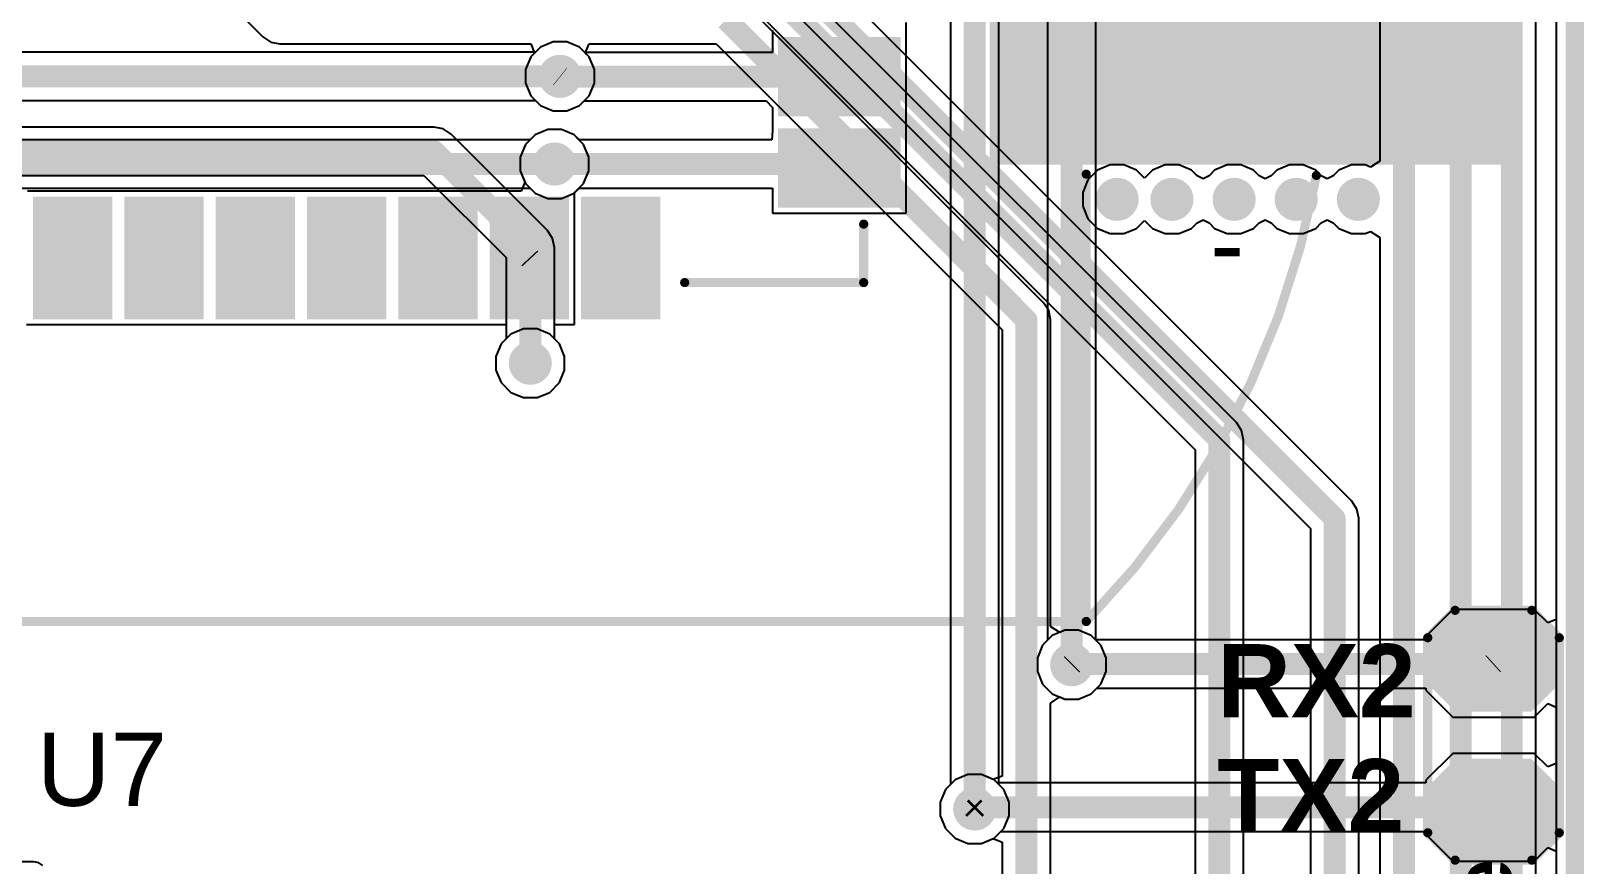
# Model space of a CAD drawing. Header units: inches. Extents: x 0 to 5376, y 0 to 5416.
# Drawn here: x 28.54 to 50.13, y 91.09 to 102.69 of the extents above; entities that cross this region are included whole.
import ezdxf

# ---------------------------------------------------------------- set-up
doc = ezdxf.new("R2010")
doc.units = ezdxf.units.IN
for name, color, linetype in [('Board Outline', 216, 'Continuous'), ('Bottom Layer', 5, 'Continuous'), ('Bottom Overlay', 54, 'Continuous'), ('Bottom Paste', 16, 'Continuous'), ('Bottom Solder', 6, 'Continuous'), ('Layer 1', 16, 'Continuous'), ('Layer 2', 76, 'Continuous'), ('Mechanical 13', 56, 'Continuous'), ('Top Layer', 1, 'Continuous'), ('Top Overlay', 2, 'Continuous'), ('Top Paste', 8, 'Continuous'), ('Top Solder', 216, 'Continuous'), ('Via Holes', 16, 'Continuous')]:
    doc.layers.add(name, color=color, linetype=linetype)
doc.styles.add('Arial', font='', dxfattribs={"height": 0.2})
doc.styles.add('Arial_Bold', font='', dxfattribs={"height": 0.2})
doc.styles.get('Arial').set_extended_font_data('Arial')
doc.styles.get('Arial_Bold').set_extended_font_data('Arial', bold=True)

msp = doc.modelspace()

# ---------------------------------------------------------------- hatches: boundary and pattern name
at = {"layer": 'Bottom Layer'}
h = msp.add_hatch(color=5, dxfattribs=at)
edge = h.paths.add_edge_path()
edge.add_arc((35.89, 102.057), 0.3, 0, 360)
for points in [[(40.524, 101.603), (39.024, 101.603), (39.024, 102.503), (40.524, 102.503)], [(40.524, 100.333), (39.024, 100.333), (39.024, 101.233), (40.524, 101.233)], [(28.664, 98.783), (28.664, 100.283), (29.564, 100.283), (29.564, 98.783)], [(29.934, 98.783), (29.934, 100.283), (30.834, 100.283), (30.834, 98.783)], [(31.204, 98.783), (31.204, 100.283), (32.104, 100.283), (32.104, 98.783)], [(32.474, 98.783), (32.474, 100.283), (33.374, 100.283), (33.374, 98.783)], [(33.744, 98.783), (33.744, 100.283), (34.644, 100.283), (34.644, 98.783)], [(35.014, 98.783), (35.014, 100.283), (35.914, 100.283), (35.914, 98.783)], [(36.284, 98.783), (36.284, 100.283), (37.184, 100.283), (37.184, 98.783)]]:
    msp.add_hatch(color=5, dxfattribs=at).paths.add_polyline_path(points)
h = msp.add_hatch(color=5, dxfattribs=at)
edge = h.paths.add_edge_path()
edge.add_arc((35.814, 100.838), 0.3, 0, 360)
h = msp.add_hatch(color=5, dxfattribs=at)
edge = h.paths.add_edge_path()
edge.add_arc((43.636, 100.347), 0.3, 0, 360)
h = msp.add_hatch(color=5, dxfattribs=at)
edge = h.paths.add_edge_path()
edge.add_arc((44.399, 100.347), 0.3, 0, 360)
h = msp.add_hatch(color=5, dxfattribs=at)
edge = h.paths.add_edge_path()
edge.add_arc((45.263, 100.347), 0.3, 0, 360)
h = msp.add_hatch(color=5, dxfattribs=at)
edge = h.paths.add_edge_path()
edge.add_arc((46.126, 100.347), 0.3, 0, 360)
h = msp.add_hatch(color=5, dxfattribs=at)
edge = h.paths.add_edge_path()
edge.add_arc((46.99, 100.347), 0.3, 0, 360)
h = msp.add_hatch(color=5, dxfattribs=at)
edge = h.paths.add_edge_path()
edge.add_arc((35.477, 98.069), 0.3, 0, 360)
h = msp.add_hatch(color=5, dxfattribs=at)
edge = h.paths.add_edge_path()
edge.add_arc((43.005, 93.878), 0.3, 0, 360)
h = msp.add_hatch(color=5, dxfattribs=at)
edge = h.paths.add_edge_path()
edge.add_arc((41.656, 91.872), 0.3, 0, 360)
at = {"layer": 'Bottom Paste'}
for points in [[(40.524, 101.603), (39.024, 101.603), (39.024, 102.503), (40.524, 102.503)], [(40.524, 100.333), (39.024, 100.333), (39.024, 101.233), (40.524, 101.233)], [(28.664, 98.783), (28.664, 100.283), (29.564, 100.283), (29.564, 98.783)], [(29.934, 98.783), (29.934, 100.283), (30.834, 100.283), (30.834, 98.783)], [(31.204, 98.783), (31.204, 100.283), (32.104, 100.283), (32.104, 98.783)], [(32.474, 98.783), (32.474, 100.283), (33.374, 100.283), (33.374, 98.783)], [(33.744, 98.783), (33.744, 100.283), (34.644, 100.283), (34.644, 98.783)], [(35.014, 98.783), (35.014, 100.283), (35.914, 100.283), (35.914, 98.783)], [(36.284, 98.783), (36.284, 100.283), (37.184, 100.283), (37.184, 98.783)]]:
    msp.add_hatch(color=16, dxfattribs=at).paths.add_polyline_path(points)
at = {"layer": 'Bottom Solder'}
for points in [[(40.625, 101.501), (38.922, 101.501), (38.922, 102.604), (40.625, 102.604)], [(40.625, 100.231), (38.922, 100.231), (38.922, 101.334), (40.625, 101.334)], [(28.562, 98.681), (28.562, 100.384), (29.665, 100.384), (29.665, 98.681)], [(29.832, 98.681), (29.832, 100.384), (30.935, 100.384), (30.935, 98.681)], [(31.102, 98.681), (31.102, 100.384), (32.205, 100.384), (32.205, 98.681)], [(32.372, 98.681), (32.372, 100.384), (33.475, 100.384), (33.475, 98.681)], [(33.642, 98.681), (33.642, 100.384), (34.745, 100.384), (34.745, 98.681)], [(34.912, 98.681), (34.912, 100.384), (36.015, 100.384), (36.015, 98.681)], [(36.182, 98.681), (36.182, 100.384), (37.285, 100.384), (37.285, 98.681)]]:
    msp.add_hatch(color=6, dxfattribs=at).paths.add_polyline_path(points)
h = msp.add_hatch(color=6, dxfattribs=at)
edge = h.paths.add_edge_path()
edge.add_arc((43.636, 100.347), 0.252, 0, 360)
h = msp.add_hatch(color=6, dxfattribs=at)
edge = h.paths.add_edge_path()
edge.add_arc((44.399, 100.347), 0.252, 0, 360)
h = msp.add_hatch(color=6, dxfattribs=at)
edge = h.paths.add_edge_path()
edge.add_arc((45.263, 100.347), 0.252, 0, 360)
h = msp.add_hatch(color=6, dxfattribs=at)
edge = h.paths.add_edge_path()
edge.add_arc((46.126, 100.347), 0.252, 0, 360)
h = msp.add_hatch(color=6, dxfattribs=at)
edge = h.paths.add_edge_path()
edge.add_arc((46.99, 100.347), 0.252, 0, 360)
at = {"layer": 'Layer 1'}
h = msp.add_hatch(color=16, dxfattribs=at)
edge = h.paths.add_edge_path()
edge.add_arc((35.89, 102.057), 0.3, 0, 360)
h = msp.add_hatch(color=16, dxfattribs=at)
edge = h.paths.add_edge_path()
edge.add_arc((35.814, 100.838), 0.3, 0, 360)
h = msp.add_hatch(color=16, dxfattribs=at)
edge = h.paths.add_edge_path()
edge.add_arc((43.636, 100.347), 0.3, 0, 360)
h = msp.add_hatch(color=16, dxfattribs=at)
edge = h.paths.add_edge_path()
edge.add_arc((44.399, 100.347), 0.3, 0, 360)
h = msp.add_hatch(color=16, dxfattribs=at)
edge = h.paths.add_edge_path()
edge.add_arc((45.263, 100.347), 0.3, 0, 360)
h = msp.add_hatch(color=16, dxfattribs=at)
edge = h.paths.add_edge_path()
edge.add_arc((46.126, 100.347), 0.3, 0, 360)
h = msp.add_hatch(color=16, dxfattribs=at)
edge = h.paths.add_edge_path()
edge.add_arc((46.99, 100.347), 0.3, 0, 360)
h = msp.add_hatch(color=16, dxfattribs=at)
edge = h.paths.add_edge_path()
edge.add_arc((35.477, 98.069), 0.3, 0, 360)
h = msp.add_hatch(color=16, dxfattribs=at)
edge = h.paths.add_edge_path()
edge.add_arc((43.005, 93.878), 0.3, 0, 360)
h = msp.add_hatch(color=16, dxfattribs=at)
edge = h.paths.add_edge_path()
edge.add_arc((41.656, 91.872), 0.3, 0, 360)
at = {"layer": 'Layer 2'}
h = msp.add_hatch(color=76, dxfattribs=at)
edge = h.paths.add_edge_path()
edge.add_arc((35.89, 102.057), 0.3, 0, 360)
h = msp.add_hatch(color=76, dxfattribs=at)
edge = h.paths.add_edge_path()
edge.add_arc((35.814, 100.838), 0.3, 0, 360)
h = msp.add_hatch(color=76, dxfattribs=at)
edge = h.paths.add_edge_path()
edge.add_arc((43.636, 100.347), 0.3, 0, 360)
h = msp.add_hatch(color=76, dxfattribs=at)
edge = h.paths.add_edge_path()
edge.add_arc((44.399, 100.347), 0.3, 0, 360)
h = msp.add_hatch(color=76, dxfattribs=at)
edge = h.paths.add_edge_path()
edge.add_arc((45.263, 100.347), 0.3, 0, 360)
h = msp.add_hatch(color=76, dxfattribs=at)
edge = h.paths.add_edge_path()
edge.add_arc((46.126, 100.347), 0.3, 0, 360)
h = msp.add_hatch(color=76, dxfattribs=at)
edge = h.paths.add_edge_path()
edge.add_arc((46.99, 100.347), 0.3, 0, 360)
h = msp.add_hatch(color=76, dxfattribs=at)
edge = h.paths.add_edge_path()
edge.add_arc((35.477, 98.069), 0.3, 0, 360)
h = msp.add_hatch(color=76, dxfattribs=at)
edge = h.paths.add_edge_path()
edge.add_arc((43.005, 93.878), 0.3, 0, 360)
h = msp.add_hatch(color=76, dxfattribs=at)
edge = h.paths.add_edge_path()
edge.add_arc((41.656, 91.872), 0.3, 0, 360)
at = {"layer": 'Top Layer'}
for points in [[(48.966, 100.929), (41.966, 100.929), (41.966, 103.729), (48.966, 103.729)], [(48.108, 94.183), (48.108, 93.611), (48.393, 93.326), (49.346, 93.326), (49.632, 93.611), (49.632, 94.183), (49.346, 94.469), (48.393, 94.469)], [(48.108, 92.183), (48.108, 91.611), (48.393, 91.326), (49.346, 91.326), (49.632, 91.611), (49.632, 92.183), (49.346, 92.469), (48.393, 92.469)]]:
    msp.add_hatch(color=1, dxfattribs=at).paths.add_polyline_path(points)
h = msp.add_hatch(color=1, dxfattribs=at)
edge = h.paths.add_edge_path()
edge.add_arc((35.89, 102.057), 0.3, 0, 360)
h = msp.add_hatch(color=1, dxfattribs=at)
edge = h.paths.add_edge_path()
edge.add_arc((35.814, 100.838), 0.3, 0, 360)
h = msp.add_hatch(color=1, dxfattribs=at)
edge = h.paths.add_edge_path()
edge.add_arc((43.636, 100.347), 0.3, 0, 360)
h = msp.add_hatch(color=1, dxfattribs=at)
edge = h.paths.add_edge_path()
edge.add_arc((44.399, 100.347), 0.3, 0, 360)
h = msp.add_hatch(color=1, dxfattribs=at)
edge = h.paths.add_edge_path()
edge.add_arc((45.263, 100.347), 0.3, 0, 360)
h = msp.add_hatch(color=1, dxfattribs=at)
edge = h.paths.add_edge_path()
edge.add_arc((46.126, 100.347), 0.3, 0, 360)
h = msp.add_hatch(color=1, dxfattribs=at)
edge = h.paths.add_edge_path()
edge.add_arc((46.99, 100.347), 0.3, 0, 360)
h = msp.add_hatch(color=1, dxfattribs=at)
edge = h.paths.add_edge_path()
edge.add_arc((35.477, 98.069), 0.3, 0, 360)
h = msp.add_hatch(color=1, dxfattribs=at)
edge = h.paths.add_edge_path()
edge.add_arc((43.005, 93.878), 0.3, 0, 360)
h = msp.add_hatch(color=1, dxfattribs=at)
edge = h.paths.add_edge_path()
edge.add_arc((41.656, 91.872), 0.3, 0, 360)
at = {"layer": 'Top Paste'}
for points in [[(48.966, 100.929), (41.966, 100.929), (41.966, 103.729), (48.966, 103.729)], [(48.108, 94.183), (48.108, 93.611), (48.393, 93.326), (49.346, 93.326), (49.632, 93.611), (49.632, 94.183), (49.346, 94.469), (48.393, 94.469)], [(48.108, 92.183), (48.108, 91.611), (48.393, 91.326), (49.346, 91.326), (49.632, 91.611), (49.632, 92.183), (49.346, 92.469), (48.393, 92.469)]]:
    msp.add_hatch(color=8, dxfattribs=at).paths.add_polyline_path(points)
at = {"layer": 'Top Solder'}
for points in [[(49.068, 100.827), (41.864, 100.827), (41.864, 103.83), (49.068, 103.83)], [(48.006, 94.234), (48.006, 93.561), (48.343, 93.224), (49.397, 93.224), (49.733, 93.561), (49.733, 94.234), (49.397, 94.57), (48.343, 94.57)], [(48.006, 92.234), (48.006, 91.561), (48.343, 91.224), (49.397, 91.224), (49.733, 91.561), (49.733, 92.234), (49.397, 92.57), (48.343, 92.57)]]:
    msp.add_hatch(color=216, dxfattribs=at).paths.add_polyline_path(points)
h = msp.add_hatch(color=216, dxfattribs=at)
edge = h.paths.add_edge_path()
edge.add_arc((43.636, 100.347), 0.252, 0, 360)
h = msp.add_hatch(color=216, dxfattribs=at)
edge = h.paths.add_edge_path()
edge.add_arc((44.399, 100.347), 0.252, 0, 360)
h = msp.add_hatch(color=216, dxfattribs=at)
edge = h.paths.add_edge_path()
edge.add_arc((45.263, 100.347), 0.252, 0, 360)
h = msp.add_hatch(color=216, dxfattribs=at)
edge = h.paths.add_edge_path()
edge.add_arc((46.126, 100.347), 0.252, 0, 360)
h = msp.add_hatch(color=216, dxfattribs=at)
edge = h.paths.add_edge_path()
edge.add_arc((46.99, 100.347), 0.252, 0, 360)
at = {"layer": 'Via Holes'}
h = msp.add_hatch(color=7, dxfattribs=at)
edge = h.paths.add_edge_path()
edge.add_arc((35.89, 102.057), 0.15, 0, 360)
h = msp.add_hatch(color=7, dxfattribs=at)
edge = h.paths.add_edge_path()
edge.add_arc((35.814, 100.838), 0.15, 0, 360)
h = msp.add_hatch(color=7, dxfattribs=at)
edge = h.paths.add_edge_path()
edge.add_arc((43.636, 100.347), 0.15, 0, 360)
h = msp.add_hatch(color=7, dxfattribs=at)
edge = h.paths.add_edge_path()
edge.add_arc((44.399, 100.347), 0.15, 0, 360)
h = msp.add_hatch(color=7, dxfattribs=at)
edge = h.paths.add_edge_path()
edge.add_arc((45.263, 100.347), 0.15, 0, 360)
h = msp.add_hatch(color=7, dxfattribs=at)
edge = h.paths.add_edge_path()
edge.add_arc((46.126, 100.347), 0.15, 0, 360)
h = msp.add_hatch(color=7, dxfattribs=at)
edge = h.paths.add_edge_path()
edge.add_arc((46.99, 100.347), 0.15, 0, 360)
h = msp.add_hatch(color=7, dxfattribs=at)
edge = h.paths.add_edge_path()
edge.add_arc((35.477, 98.069), 0.15, 0, 360)
h = msp.add_hatch(color=7, dxfattribs=at)
edge = h.paths.add_edge_path()
edge.add_arc((43.005, 93.878), 0.15, 0, 360)
h = msp.add_hatch(color=7, dxfattribs=at)
edge = h.paths.add_edge_path()
edge.add_arc((41.656, 91.872), 0.15, 0, 360)

# ---------------------------------------------------------------- linework, layer by layer
at = {"layer": 'Board Outline'}
msp.add_lwpolyline([(50, 0, 0.254, 0.254, 0), (50, 125, 0.254, 0.254, 0)], format="xyseb", dxfattribs=at)
at = {"layer": 'Bottom Layer'}
for p, q in [((49.741, 118.135), (49.741, 56.62)), ((43.342, 94.217), (43.342, 107.007)), ((42.669, 106.868), (42.669, 94.217)), ((41.319, 106.261), (41.319, 92.211)), ((41.993, 92.211), (41.993, 106.401)), ((40.702, 102.68), (40.702, 102.807)), ((38.846, 102.695), (38.846, 102.568)), ((38.846, 102.568), (38.846, 102.389)), ((40.702, 102.568), (40.702, 102.68)), ((40.702, 101.537), (40.702, 102.568)), ((35.62, 102.462), (35.485, 102.328)), ((35.795, 102.535), (35.62, 102.462)), ((35.985, 102.535), (35.795, 102.535)), ((36.161, 102.462), (35.985, 102.535)), ((36.234, 102.389), (36.161, 102.462)), ((38.846, 102.389), (36.234, 102.389)), ((35.485, 102.328), (35.412, 102.152)), ((35.412, 102.152), (35.412, 101.962)), ((35.412, 101.962), (35.485, 101.787)), ((35.485, 101.787), (35.62, 101.652)), ((36.161, 101.652), (36.225, 101.716)), ((36.225, 101.716), (38.756, 101.716)), ((38.756, 101.716), (38.846, 101.626)), ((35.62, 101.652), (35.795, 101.579)), ((35.795, 101.579), (35.985, 101.579)), ((35.985, 101.579), (36.161, 101.652)), ((38.846, 101.626), (38.846, 101.425)), ((40.702, 101.41), (40.702, 101.537)), ((35.719, 101.316), (35.543, 101.243)), ((35.909, 101.316), (35.719, 101.316)), ((36.085, 101.243), (35.909, 101.316)), ((38.846, 101.302), (38.837, 101.175)), ((38.846, 101.425), (38.846, 101.302)), ((40.702, 101.298), (40.702, 101.41)), ((40.702, 100.155), (40.702, 101.298)), ((35.409, 101.109), (35.336, 100.933)), ((35.543, 101.243), (35.409, 101.109)), ((36.153, 101.175), (36.085, 101.243)), ((38.837, 101.175), (36.153, 101.175)), ((35.336, 100.933), (35.336, 100.743)), ((35.336, 100.743), (35.401, 100.587)), ((28.599, 100.46), (28.486, 100.46)), ((29.629, 100.46), (28.599, 100.46)), ((29.756, 100.46), (29.629, 100.46)), ((29.869, 100.46), (29.756, 100.46)), ((30.899, 100.46), (29.869, 100.46)), ((31.026, 100.46), (30.899, 100.46)), ((31.139, 100.46), (31.026, 100.46)), ((32.169, 100.46), (31.139, 100.46)), ((32.296, 100.46), (32.169, 100.46)), ((32.409, 100.46), (32.296, 100.46)), ((33.439, 100.46), (32.409, 100.46)), ((33.566, 100.46), (33.439, 100.46)), ((33.679, 100.46), (33.566, 100.46)), ((34.709, 100.46), (33.679, 100.46)), ((34.836, 100.46), (34.709, 100.46)), ((35.35, 100.46), (34.836, 100.46)), ((35.401, 100.587), (35.35, 100.46)), ((36.092, 100.44), (36.153, 100.501)), ((36.092, 98.605), (36.092, 100.44)), ((36.153, 100.501), (38.846, 100.501)), ((38.846, 100.501), (38.846, 100.155)), ((38.846, 100.155), (40.702, 100.155)), ((28.472, 98.605), (28.599, 98.605)), ((28.599, 98.605), (29.629, 98.605)), ((29.629, 98.605), (29.742, 98.605)), ((29.742, 98.605), (29.869, 98.605)), ((29.869, 98.605), (30.899, 98.605)), ((30.899, 98.605), (31.012, 98.605)), ((31.012, 98.605), (31.139, 98.605)), ((31.139, 98.605), (32.169, 98.605)), ((32.169, 98.605), (32.282, 98.605)), ((32.282, 98.605), (32.409, 98.605)), ((32.409, 98.605), (33.439, 98.605)), ((33.439, 98.605), (33.552, 98.605)), ((33.552, 98.605), (33.679, 98.605)), ((33.679, 98.605), (34.709, 98.605)), ((34.709, 98.605), (34.822, 98.605)), ((34.822, 98.605), (34.949, 98.605)), ((34.949, 98.605), (35.141, 98.605)), ((35.141, 98.605), (35.141, 98.408)), ((35.814, 98.408), (35.814, 98.605)), ((35.814, 98.605), (36.092, 98.605)), ((35.072, 98.34), (34.999, 98.164)), ((35.141, 98.408), (35.072, 98.34)), ((35.882, 98.34), (35.814, 98.408)), ((35.955, 98.164), (35.882, 98.34)), ((34.999, 98.164), (34.999, 97.974)), ((35.955, 97.974), (35.955, 98.164)), ((34.999, 97.974), (35.072, 97.799)), ((35.882, 97.799), (35.955, 97.974)), ((35.072, 97.799), (35.207, 97.664)), ((35.207, 97.664), (35.382, 97.592)), ((35.382, 97.592), (35.572, 97.592)), ((35.572, 97.592), (35.748, 97.664)), ((35.748, 97.664), (35.882, 97.799)), ((42.6, 94.149), (42.528, 93.973)), ((42.669, 94.217), (42.6, 94.149)), ((43.41, 94.149), (43.342, 94.217)), ((43.483, 93.973), (43.41, 94.149)), ((42.528, 93.973), (42.528, 93.783)), ((43.483, 93.783), (43.483, 93.973)), ((42.528, 93.783), (42.6, 93.608)), ((43.41, 93.608), (43.483, 93.783)), ((42.6, 93.608), (42.735, 93.473)), ((43.276, 93.473), (43.41, 93.608)), ((42.735, 93.473), (42.91, 93.401)), ((42.91, 93.401), (43.1, 93.401)), ((43.1, 93.401), (43.276, 93.473)), ((41.319, 92.211), (41.251, 92.142)), ((42.061, 92.142), (41.993, 92.211)), ((41.251, 92.142), (41.178, 91.967)), ((42.134, 91.967), (42.061, 92.142)), ((41.178, 91.967), (41.178, 91.777)), ((41.178, 91.777), (41.251, 91.601)), ((42.061, 91.601), (42.134, 91.777)), ((42.134, 91.777), (42.134, 91.967)), ((41.251, 91.601), (41.385, 91.467)), ((41.927, 91.467), (42.061, 91.601)), ((41.385, 91.467), (41.561, 91.394)), ((41.561, 91.394), (41.751, 91.394)), ((41.751, 91.394), (41.927, 91.467))]:
    msp.add_line(p, q, dxfattribs=at)
for points in [[(43.005, 93.878, 0.305, 0.305, 0), (43.005, 107.007, 0.305, 0.305, 0)], [(41.656, 91.872, 0.305, 0.305, 0), (41.656, 106.401, 0.305, 0.305, 0)], [(35.89, 102.057, 0.305, 0.305, 0), (35.895, 102.053, 0.305, 0.305, 0)], [(35.895, 102.053, 0.305, 0.305, 0), (39.774, 102.053, 0.305, 0.305, 0)], [(35.814, 100.838, 0.305, 0.305, 0), (39.718, 100.838, 0.305, 0.305, 0)], [(39.718, 100.838, 0.305, 0.305, 0), (39.774, 100.783, 0.305, 0.305, 0)], [(35.464, 99.533, 0.305, 0.305, 0), (35.477, 99.519, 0.305, 0.305, 0)], [(35.477, 98.069, 0.305, 0.305, 0), (35.477, 99.519, 0.305, 0.305, 0)]]:
    msp.add_lwpolyline(points, format="xyseb", dxfattribs=at)
for points in [[(35.814, 102.057, 0.152, 0.152, 1), (35.966, 102.057, 0.152, 0.152, 1)], [(35.819, 102.053, 0.152, 0.152, 1), (35.971, 102.053, 0.152, 0.152, 1)], [(35.819, 102.053, 0.152, 0.152, 1), (35.971, 102.053, 0.152, 0.152, 1)], [(39.698, 102.053, 0.152, 0.152, 1), (39.85, 102.053, 0.152, 0.152, 1)], [(35.738, 100.838, 0.152, 0.152, 1), (35.89, 100.838, 0.152, 0.152, 1)], [(39.642, 100.838, 0.152, 0.152, 1), (39.795, 100.838, 0.152, 0.152, 1)], [(39.642, 100.838, 0.152, 0.152, 1), (39.795, 100.838, 0.152, 0.152, 1)], [(39.698, 100.783, 0.152, 0.152, 1), (39.85, 100.783, 0.152, 0.152, 1)], [(35.388, 99.533, 0.152, 0.152, 1), (35.54, 99.533, 0.152, 0.152, 1)], [(35.401, 99.519, 0.152, 0.152, 1), (35.553, 99.519, 0.152, 0.152, 1)], [(35.401, 99.519, 0.152, 0.152, 1), (35.553, 99.519, 0.152, 0.152, 1)], [(35.401, 98.069, 0.152, 0.152, 1), (35.553, 98.069, 0.152, 0.152, 1)], [(42.929, 93.878, 0.152, 0.152, 1), (43.082, 93.878, 0.152, 0.152, 1)], [(41.58, 91.872, 0.152, 0.152, 1), (41.732, 91.872, 0.152, 0.152, 1)]]:
    msp.add_lwpolyline(points, format="xyseb", close=True, dxfattribs=at)
at = {"layer": 'Bottom Overlay'}
for points in [[(40.113, 99.19, 0.127, 0.127, 0), (40.113, 100.003, 0.127, 0.127, 0)], [(37.624, 99.19, 0.127, 0.127, 0), (40.113, 99.19, 0.127, 0.127, 0)]]:
    msp.add_lwpolyline(points, format="xyseb", dxfattribs=at)
for points in [[(40.081, 100.003, 0.0635, 0.0635, 1), (40.145, 100.003, 0.0635, 0.0635, 1)], [(37.592, 99.19, 0.0635, 0.0635, 1), (37.656, 99.19, 0.0635, 0.0635, 1)], [(40.081, 99.19, 0.0635, 0.0635, 1), (40.145, 99.19, 0.0635, 0.0635, 1)], [(40.081, 99.19, 0.0635, 0.0635, 1), (40.145, 99.19, 0.0635, 0.0635, 1)]]:
    msp.add_lwpolyline(points, format="xyseb", close=True, dxfattribs=at)
at = {"layer": 'Layer 1'}
for p, q in [((49.741, 118.135), (49.741, 30.326)), ((45.295, 97.243), (38.237, 104.301)), ((37.663, 103.924), (44.721, 96.866)), ((35.551, 102.394), (23.732, 102.394)), ((35.62, 102.462), (35.551, 102.394)), ((35.795, 102.535), (35.62, 102.462)), ((35.985, 102.535), (35.795, 102.535)), ((36.161, 102.462), (35.985, 102.535)), ((36.295, 102.328), (36.161, 102.462)), ((36.368, 102.152), (36.295, 102.328)), ((36.368, 101.962), (36.368, 102.152)), ((36.295, 101.787), (36.368, 101.962)), ((23.592, 101.721), (35.551, 101.721)), ((35.551, 101.721), (35.62, 101.652)), ((36.161, 101.652), (36.295, 101.787)), ((35.62, 101.652), (35.795, 101.579)), ((35.795, 101.579), (35.985, 101.579)), ((35.985, 101.579), (36.161, 101.652)), ((34.138, 101.352), (17.433, 101.352)), ((34.266, 101.327), (34.138, 101.352)), ((34.376, 101.254), (34.266, 101.327)), ((35.719, 101.316), (35.543, 101.243)), ((35.909, 101.316), (35.719, 101.316)), ((36.085, 101.243), (35.909, 101.316)), ((35.715, 99.914), (34.376, 101.254)), ((35.409, 101.109), (35.336, 100.933)), ((35.543, 101.243), (35.409, 101.109)), ((36.219, 101.109), (36.085, 101.243)), ((36.292, 100.933), (36.219, 101.109)), ((35.336, 100.933), (35.336, 100.743)), ((36.292, 100.743), (36.292, 100.933)), ((17.433, 100.679), (33.998, 100.679)), ((33.998, 100.679), (35.141, 99.537)), ((35.336, 100.743), (35.409, 100.567)), ((36.219, 100.567), (36.292, 100.743)), ((35.409, 100.567), (35.543, 100.433)), ((35.543, 100.433), (35.719, 100.36)), ((35.909, 100.36), (36.085, 100.433)), ((36.085, 100.433), (36.219, 100.567)), ((35.719, 100.36), (35.909, 100.36)), ((35.788, 99.805), (35.715, 99.914)), ((35.814, 99.676), (35.788, 99.805)), ((35.141, 99.537), (35.141, 98.408)), ((35.814, 98.408), (35.814, 99.676)), ((35.072, 98.34), (34.999, 98.164)), ((35.141, 98.408), (35.072, 98.34)), ((35.882, 98.34), (35.814, 98.408)), ((35.955, 98.164), (35.882, 98.34)), ((34.999, 98.164), (34.999, 97.974)), ((35.955, 97.974), (35.955, 98.164)), ((34.999, 97.974), (35.072, 97.799)), ((35.882, 97.799), (35.955, 97.974)), ((35.072, 97.799), (35.207, 97.664)), ((35.207, 97.664), (35.382, 97.592)), ((35.382, 97.592), (35.572, 97.592)), ((35.572, 97.592), (35.748, 97.664)), ((35.748, 97.664), (35.882, 97.799)), ((45.368, 97.134), (45.295, 97.243)), ((45.394, 97.005), (45.368, 97.134)), ((45.394, 61.339), (45.394, 97.005)), ((44.721, 96.866), (44.721, 61.339)), ((42.91, 94.356), (42.735, 94.283)), ((43.1, 94.356), (42.91, 94.356)), ((43.276, 94.283), (43.1, 94.356)), ((42.6, 94.149), (42.528, 93.973)), ((42.735, 94.283), (42.6, 94.149)), ((43.41, 94.149), (43.276, 94.283)), ((43.483, 93.973), (43.41, 94.149)), ((42.528, 93.973), (42.528, 93.783)), ((43.483, 93.783), (43.483, 93.973)), ((42.528, 93.783), (42.6, 93.608)), ((43.41, 93.608), (43.483, 93.783)), ((42.6, 93.608), (42.735, 93.473)), ((43.276, 93.473), (43.41, 93.608)), ((42.735, 93.473), (42.91, 93.401)), ((42.91, 93.401), (43.1, 93.401)), ((43.1, 93.401), (43.276, 93.473)), ((41.385, 92.277), (41.251, 92.142)), ((41.561, 92.35), (41.385, 92.277)), ((41.751, 92.35), (41.561, 92.35)), ((41.927, 92.277), (41.751, 92.35)), ((42.061, 92.142), (41.927, 92.277)), ((41.251, 92.142), (41.178, 91.967)), ((42.134, 91.967), (42.061, 92.142)), ((41.178, 91.967), (41.178, 91.777)), ((41.178, 91.777), (41.251, 91.601)), ((42.061, 91.601), (42.134, 91.777)), ((42.134, 91.777), (42.134, 91.967)), ((41.251, 91.601), (41.385, 91.467)), ((41.927, 91.467), (42.061, 91.601)), ((41.385, 91.467), (41.561, 91.394)), ((41.561, 91.394), (41.751, 91.394)), ((41.751, 91.394), (41.927, 91.467))]:
    msp.add_line(p, q, dxfattribs=at)
for points in [[(37.901, 104.162, 0.305, 0.305, 0), (45.057, 97.005, 0.305, 0.305, 0)], [(23.592, 102.057, 0.305, 0.305, 0), (35.89, 102.057, 0.305, 0.305, 0)], [(17.094, 101.016, 0.305, 0.305, 0), (34.138, 101.016, 0.305, 0.305, 0)], [(34.138, 101.016, 0.305, 0.305, 0), (35.477, 99.676, 0.305, 0.305, 0)], [(35.477, 98.069, 0.305, 0.305, 0), (35.477, 99.676, 0.305, 0.305, 0)], [(45.057, 61, 0.305, 0.305, 0), (45.057, 97.005, 0.305, 0.305, 0)]]:
    msp.add_lwpolyline(points, format="xyseb", dxfattribs=at)
for points in [[(35.814, 102.057, 0.152, 0.152, 1), (35.966, 102.057, 0.152, 0.152, 1)], [(34.061, 101.016, 0.152, 0.152, 1), (34.214, 101.016, 0.152, 0.152, 1)], [(34.061, 101.016, 0.152, 0.152, 1), (34.214, 101.016, 0.152, 0.152, 1)], [(35.401, 99.676, 0.152, 0.152, 1), (35.553, 99.676, 0.152, 0.152, 1)], [(35.401, 99.676, 0.152, 0.152, 1), (35.553, 99.676, 0.152, 0.152, 1)], [(35.401, 98.069, 0.152, 0.152, 1), (35.553, 98.069, 0.152, 0.152, 1)], [(44.981, 97.005, 0.152, 0.152, 1), (45.133, 97.005, 0.152, 0.152, 1)], [(44.981, 97.005, 0.152, 0.152, 1), (45.133, 97.005, 0.152, 0.152, 1)]]:
    msp.add_lwpolyline(points, format="xyseb", close=True, dxfattribs=at)
at = {"layer": 'Layer 2'}
for p, q in [((49.741, 117.627), (49.741, 24.989)), ((23.896, 110.469), (31.759, 102.607)), ((49.46, 62.34), (49.46, 104.419)), ((47.288, 104.255), (47.288, 100.878)), ((46.898, 96.151), (39.026, 104.022)), ((38.649, 103.448), (46.323, 95.773)), ((42.613, 98.909), (38.44, 103.083)), ((31.759, 102.607), (31.869, 102.534)), ((31.869, 102.534), (31.997, 102.508)), ((31.997, 102.508), (35.486, 102.508)), ((35.538, 102.381), (35.485, 102.328)), ((35.486, 102.508), (35.538, 102.381)), ((36.242, 102.381), (36.295, 102.508)), ((36.295, 102.328), (36.242, 102.381)), ((36.295, 102.508), (38.062, 102.508)), ((38.062, 102.508), (42.039, 98.532)), ((35.485, 102.328), (35.412, 102.152)), ((35.412, 102.152), (35.412, 101.962)), ((36.368, 102.152), (36.295, 102.328)), ((36.368, 101.962), (36.368, 102.152)), ((35.412, 101.962), (35.485, 101.787)), ((36.295, 101.787), (36.368, 101.962)), ((35.485, 101.787), (35.62, 101.652)), ((36.161, 101.652), (36.295, 101.787)), ((35.62, 101.652), (35.795, 101.579)), ((35.795, 101.579), (35.985, 101.579)), ((35.985, 101.579), (36.161, 101.652)), ((35.719, 101.316), (35.543, 101.243)), ((35.909, 101.316), (35.719, 101.316)), ((36.085, 101.243), (35.909, 101.316)), ((35.475, 101.175), (27.495, 101.175)), ((35.543, 101.243), (35.475, 101.175)), ((36.219, 101.109), (36.085, 101.243)), ((36.292, 100.933), (36.219, 101.109)), ((36.292, 100.743), (36.292, 100.933)), ((47.288, 100.878), (47.161, 100.794)), ((36.219, 100.567), (36.292, 100.743)), ((43.231, 100.618), (43.158, 100.442)), ((43.365, 100.752), (43.231, 100.618)), ((43.541, 100.825), (43.365, 100.752)), ((43.731, 100.825), (43.541, 100.825)), ((43.906, 100.752), (43.731, 100.825)), ((44.017, 100.641), (43.906, 100.752)), ((44.129, 100.752), (44.017, 100.641)), ((44.304, 100.825), (44.129, 100.752)), ((44.494, 100.825), (44.304, 100.825)), ((44.67, 100.752), (44.494, 100.825)), ((44.748, 100.674), (44.67, 100.752)), ((44.831, 100.632), (44.748, 100.674)), ((44.914, 100.674), (44.831, 100.632)), ((44.992, 100.752), (44.914, 100.674)), ((45.168, 100.825), (44.992, 100.752)), ((45.358, 100.825), (45.168, 100.825)), ((45.533, 100.752), (45.358, 100.825)), ((45.612, 100.674), (45.533, 100.752)), ((45.695, 100.632), (45.612, 100.674)), ((45.778, 100.674), (45.695, 100.632)), ((45.856, 100.752), (45.778, 100.674)), ((46.031, 100.825), (45.856, 100.752)), ((46.221, 100.825), (46.031, 100.825)), ((46.397, 100.752), (46.221, 100.825)), ((46.475, 100.674), (46.397, 100.752)), ((46.558, 100.632), (46.475, 100.674)), ((46.641, 100.674), (46.558, 100.632)), ((46.719, 100.752), (46.641, 100.674)), ((46.895, 100.825), (46.719, 100.752)), ((47.085, 100.825), (46.895, 100.825)), ((47.161, 100.794), (47.085, 100.825)), ((27.356, 100.501), (35.475, 100.501)), ((35.475, 100.501), (35.543, 100.433)), ((35.543, 100.433), (35.719, 100.36)), ((35.909, 100.36), (36.085, 100.433)), ((36.085, 100.433), (36.219, 100.567)), ((43.158, 100.442), (43.158, 100.252)), ((35.719, 100.36), (35.909, 100.36)), ((43.158, 100.252), (43.231, 100.077)), ((43.231, 100.077), (43.365, 99.942)), ((43.906, 99.942), (44.017, 100.053)), ((44.017, 100.053), (44.129, 99.942)), ((44.67, 99.942), (44.748, 100.021)), ((44.748, 100.021), (44.831, 100.063)), ((44.831, 100.063), (44.914, 100.021)), ((44.914, 100.021), (44.992, 99.942)), ((45.533, 99.942), (45.612, 100.021)), ((45.612, 100.021), (45.695, 100.063)), ((45.695, 100.063), (45.778, 100.021)), ((45.778, 100.021), (45.856, 99.942)), ((46.397, 99.942), (46.475, 100.021)), ((46.475, 100.021), (46.558, 100.063)), ((46.558, 100.063), (46.641, 100.021)), ((46.641, 100.021), (46.719, 99.942)), ((43.365, 99.942), (43.541, 99.87)), ((43.541, 99.87), (43.731, 99.87)), ((43.731, 99.87), (43.906, 99.942)), ((44.129, 99.942), (44.304, 99.87)), ((44.304, 99.87), (44.494, 99.87)), ((44.494, 99.87), (44.67, 99.942)), ((44.992, 99.942), (45.168, 99.87)), ((45.168, 99.87), (45.358, 99.87)), ((45.358, 99.87), (45.533, 99.942)), ((45.856, 99.942), (46.031, 99.87)), ((46.031, 99.87), (46.221, 99.87)), ((46.221, 99.87), (46.397, 99.942)), ((46.719, 99.942), (46.895, 99.87)), ((46.895, 99.87), (47.085, 99.87)), ((47.085, 99.87), (47.161, 99.901)), ((47.161, 99.901), (47.288, 99.816)), ((47.288, 99.816), (47.288, 63.331)), ((42.686, 98.8), (42.613, 98.909)), ((42.712, 98.671), (42.686, 98.8)), ((42.712, 94.411), (42.712, 98.671)), ((35.207, 98.474), (35.072, 98.34)), ((35.382, 98.547), (35.207, 98.474)), ((35.572, 98.547), (35.382, 98.547)), ((35.748, 98.474), (35.572, 98.547)), ((35.882, 98.34), (35.748, 98.474)), ((42.039, 98.532), (42.039, 93.289)), ((35.072, 98.34), (34.999, 98.164)), ((35.955, 98.164), (35.882, 98.34)), ((34.999, 98.164), (34.999, 97.974)), ((35.955, 97.974), (35.955, 98.164)), ((34.999, 97.974), (35.072, 97.799)), ((35.882, 97.799), (35.955, 97.974)), ((35.072, 97.799), (35.207, 97.664)), ((35.207, 97.664), (35.382, 97.592)), ((35.382, 97.592), (35.572, 97.592)), ((35.572, 97.592), (35.748, 97.664)), ((35.748, 97.664), (35.882, 97.799)), ((46.971, 96.041), (46.898, 96.151)), ((46.996, 95.913), (46.971, 96.041)), ((46.996, 88.909), (46.996, 95.913)), ((46.323, 95.773), (46.323, 88.909)), ((42.839, 94.327), (42.712, 94.411)), ((42.91, 94.356), (42.839, 94.327)), ((43.1, 94.356), (42.91, 94.356)), ((43.276, 94.283), (43.1, 94.356)), ((43.41, 94.149), (43.276, 94.283)), ((43.483, 93.973), (43.41, 94.149)), ((43.483, 93.783), (43.483, 93.973)), ((43.41, 93.608), (43.483, 93.783)), ((43.276, 93.473), (43.41, 93.608)), ((42.039, 93.289), (42.039, 92.331)), ((42.712, 93.345), (42.839, 93.43)), ((42.712, 87.91), (42.712, 93.345)), ((42.839, 93.43), (42.91, 93.401)), ((42.91, 93.401), (43.1, 93.401)), ((43.1, 93.401), (43.276, 93.473)), ((41.385, 92.277), (41.251, 92.142)), ((41.561, 92.35), (41.385, 92.277)), ((41.751, 92.35), (41.561, 92.35)), ((41.912, 92.283), (41.751, 92.35)), ((42.039, 92.331), (41.912, 92.283)), ((41.251, 92.142), (41.178, 91.967)), ((41.178, 91.967), (41.178, 91.777)), ((41.178, 91.777), (41.251, 91.601)), ((41.251, 91.601), (41.385, 91.467)), ((41.385, 91.467), (41.561, 91.394)), ((41.561, 91.394), (41.751, 91.394)), ((41.751, 91.394), (41.912, 91.46)), ((41.912, 91.46), (42.039, 91.413)), ((42.039, 91.413), (42.039, 87.91))]:
    msp.add_line(p, q, dxfattribs=at)
for points in [[(47.625, 62.992, 0.305, 0.305, 0), (47.625, 104.394, 0.305, 0.305, 0)], [(49.124, 62.001, 0.305, 0.305, 0), (49.124, 104.419, 0.305, 0.305, 0)], [(48.412, 63.983, 0.305, 0.305, 0), (48.412, 104.343, 0.305, 0.305, 0)], [(38.788, 103.784, 0.305, 0.305, 0), (46.66, 95.913, 0.305, 0.305, 0)], [(38.202, 102.845, 0.305, 0.305, 0), (42.375, 98.671, 0.305, 0.305, 0)], [(27.356, 100.838, 0.305, 0.305, 0), (35.814, 100.838, 0.305, 0.305, 0)], [(42.375, 93.289, 0.305, 0.305, 0), (42.375, 98.671, 0.305, 0.305, 0)], [(46.66, 88.57, 0.305, 0.305, 0), (46.66, 95.913, 0.305, 0.305, 0)], [(42.375, 87.571, 0.305, 0.305, 0), (42.375, 93.289, 0.305, 0.305, 0)]]:
    msp.add_lwpolyline(points, format="xyseb", dxfattribs=at)
for points in [[(35.738, 100.838, 0.152, 0.152, 1), (35.89, 100.838, 0.152, 0.152, 1)], [(42.299, 98.671, 0.152, 0.152, 1), (42.451, 98.671, 0.152, 0.152, 1)], [(42.299, 98.671, 0.152, 0.152, 1), (42.451, 98.671, 0.152, 0.152, 1)], [(46.584, 95.913, 0.152, 0.152, 1), (46.736, 95.913, 0.152, 0.152, 1)], [(46.584, 95.913, 0.152, 0.152, 1), (46.736, 95.913, 0.152, 0.152, 1)], [(42.299, 93.289, 0.152, 0.152, 1), (42.451, 93.289, 0.152, 0.152, 1)], [(42.299, 93.289, 0.152, 0.152, 1), (42.451, 93.289, 0.152, 0.152, 1)]]:
    msp.add_lwpolyline(points, format="xyseb", close=True, dxfattribs=at)
at = {"layer": 'Top Layer'}
for p, q in [((49.741, 118.135), (49.741, 94.506)), ((35.62, 102.462), (35.485, 102.328)), ((35.795, 102.535), (35.62, 102.462)), ((35.985, 102.535), (35.795, 102.535)), ((36.161, 102.462), (35.985, 102.535)), ((36.295, 102.328), (36.161, 102.462)), ((35.485, 102.328), (35.412, 102.152)), ((35.412, 102.152), (35.412, 101.962)), ((36.368, 102.152), (36.295, 102.328)), ((36.368, 101.962), (36.368, 102.152)), ((35.412, 101.962), (35.485, 101.787)), ((36.295, 101.787), (36.368, 101.962)), ((35.485, 101.787), (35.62, 101.652)), ((36.161, 101.652), (36.295, 101.787)), ((35.62, 101.652), (35.795, 101.579)), ((35.795, 101.579), (35.985, 101.579)), ((35.985, 101.579), (36.161, 101.652)), ((35.719, 101.316), (35.543, 101.243)), ((35.909, 101.316), (35.719, 101.316)), ((36.085, 101.243), (35.909, 101.316)), ((35.409, 101.109), (35.336, 100.933)), ((35.543, 101.243), (35.409, 101.109)), ((36.219, 101.109), (36.085, 101.243)), ((36.292, 100.933), (36.219, 101.109)), ((35.336, 100.933), (35.336, 100.743)), ((36.292, 100.743), (36.292, 100.933)), ((35.336, 100.743), (35.409, 100.567)), ((36.219, 100.567), (36.292, 100.743)), ((35.409, 100.567), (35.543, 100.433)), ((35.543, 100.433), (35.719, 100.36)), ((35.909, 100.36), (36.085, 100.433)), ((36.085, 100.433), (36.219, 100.567)), ((35.719, 100.36), (35.909, 100.36)), ((35.207, 98.474), (35.072, 98.34)), ((35.382, 98.547), (35.207, 98.474)), ((35.572, 98.547), (35.382, 98.547)), ((35.748, 98.474), (35.572, 98.547)), ((35.882, 98.34), (35.748, 98.474)), ((35.072, 98.34), (34.999, 98.164)), ((35.955, 98.164), (35.882, 98.34)), ((34.999, 98.164), (34.999, 97.974)), ((35.955, 97.974), (35.955, 98.164)), ((34.999, 97.974), (35.072, 97.799)), ((35.882, 97.799), (35.955, 97.974)), ((35.072, 97.799), (35.207, 97.664)), ((35.207, 97.664), (35.382, 97.592)), ((35.382, 97.592), (35.572, 97.592)), ((35.572, 97.592), (35.748, 97.664)), ((35.748, 97.664), (35.882, 97.799)), ((48.304, 94.647), (47.93, 94.272)), ((49.435, 94.647), (48.304, 94.647)), ((49.624, 94.458), (49.435, 94.647)), ((42.91, 94.356), (42.735, 94.283)), ((43.1, 94.356), (42.91, 94.356)), ((43.276, 94.283), (43.1, 94.356)), ((49.741, 94.506), (49.624, 94.458)), ((42.6, 94.149), (42.528, 93.973)), ((42.735, 94.283), (42.6, 94.149)), ((43.335, 94.224), (43.276, 94.283)), ((47.93, 94.224), (43.335, 94.224)), ((47.93, 94.272), (47.93, 94.224)), ((42.528, 93.973), (42.528, 93.783)), ((42.528, 93.783), (42.6, 93.608)), ((42.6, 93.608), (42.735, 93.473)), ((43.276, 93.473), (43.354, 93.551)), ((43.354, 93.551), (47.93, 93.551)), ((47.93, 93.551), (47.93, 93.523)), ((47.93, 93.523), (48.304, 93.148)), ((42.735, 93.473), (42.91, 93.401)), ((42.91, 93.401), (43.1, 93.401)), ((43.1, 93.401), (43.276, 93.473)), ((49.435, 93.148), (49.624, 93.337)), ((49.624, 93.337), (49.741, 93.288)), ((49.741, 93.288), (49.741, 92.506)), ((48.304, 93.148), (49.435, 93.148)), ((48.304, 92.646), (47.93, 92.272)), ((49.435, 92.646), (48.304, 92.646)), ((49.624, 92.458), (49.435, 92.646)), ((49.741, 92.506), (49.624, 92.458)), ((41.385, 92.277), (41.251, 92.142)), ((41.561, 92.35), (41.385, 92.277)), ((41.751, 92.35), (41.561, 92.35)), ((41.927, 92.277), (41.751, 92.35)), ((41.97, 92.234), (41.927, 92.277)), ((47.93, 92.234), (41.97, 92.234)), ((47.93, 92.272), (47.93, 92.234)), ((41.251, 92.142), (41.178, 91.967)), ((41.178, 91.967), (41.178, 91.777)), ((41.178, 91.777), (41.251, 91.601)), ((41.251, 91.601), (41.385, 91.467)), ((41.927, 91.467), (42.02, 91.561)), ((42.02, 91.561), (47.93, 91.561)), ((47.93, 91.561), (47.93, 91.523)), ((41.385, 91.467), (41.561, 91.394)), ((41.561, 91.394), (41.751, 91.394)), ((41.751, 91.394), (41.927, 91.467)), ((47.93, 91.523), (48.304, 91.148)), ((49.435, 91.148), (49.624, 91.337)), ((49.624, 91.337), (49.741, 91.288)), ((28.574, 91.14), (26.331, 91.14)), ((28.644, 91.126), (28.574, 91.14)), ((28.702, 91.087), (28.644, 91.126)), ((48.304, 91.148), (49.435, 91.148)), ((49.741, 91.288), (49.741, 90.649))]:
    msp.add_line(p, q, dxfattribs=at)
for points in [[(43.005, 93.878, 0.305, 0.305, 0), (43.015, 93.888, 0.305, 0.305, 0)], [(43.015, 93.888, 0.305, 0.305, 0), (48.86, 93.888, 0.305, 0.305, 0)], [(48.86, 93.888, 0.305, 0.305, 0), (48.87, 93.897, 0.305, 0.305, 0)], [(41.631, 91.897, 0.305, 0.305, 0), (41.656, 91.872, 0.305, 0.305, 0)], [(41.656, 91.872, 0.305, 0.305, 0), (41.681, 91.897, 0.305, 0.305, 0)], [(41.681, 91.897, 0.305, 0.305, 0), (48.87, 91.897, 0.305, 0.305, 0)]]:
    msp.add_lwpolyline(points, format="xyseb", dxfattribs=at)
for points in [[(42.929, 93.878, 0.152, 0.152, 1), (43.082, 93.878, 0.152, 0.152, 1)], [(42.939, 93.888, 0.152, 0.152, 1), (43.091, 93.888, 0.152, 0.152, 1)], [(42.939, 93.888, 0.152, 0.152, 1), (43.091, 93.888, 0.152, 0.152, 1)], [(48.784, 93.888, 0.152, 0.152, 1), (48.936, 93.888, 0.152, 0.152, 1)], [(48.784, 93.888, 0.152, 0.152, 1), (48.936, 93.888, 0.152, 0.152, 1)], [(48.793, 93.897, 0.152, 0.152, 1), (48.946, 93.897, 0.152, 0.152, 1)], [(41.554, 91.897, 0.152, 0.152, 1), (41.707, 91.897, 0.152, 0.152, 1)], [(41.58, 91.872, 0.152, 0.152, 1), (41.732, 91.872, 0.152, 0.152, 1)], [(41.58, 91.872, 0.152, 0.152, 1), (41.732, 91.872, 0.152, 0.152, 1)], [(41.605, 91.897, 0.152, 0.152, 1), (41.758, 91.897, 0.152, 0.152, 1)], [(41.605, 91.897, 0.152, 0.152, 1), (41.758, 91.897, 0.152, 0.152, 1)], [(48.793, 91.897, 0.152, 0.152, 1), (48.946, 91.897, 0.152, 0.152, 1)]]:
    msp.add_lwpolyline(points, format="xyseb", close=True, dxfattribs=at)
at = {"layer": 'Top Overlay'}
for points in [[(46.407, 100.679, 0.127, 0.127, -0.149915), (43.207, 94.479, 0.127, 0.127, 0)], [(43.207, 94.479, 0.127, 0.127, 0), (43.207, 100.697, 0.127, 0.127, 0)], [(47.955, 94.253, 0.127, 0.127, 0), (48.336, 94.634, 0.127, 0.127, 0)], [(48.336, 94.634, 0.127, 0.127, 0), (49.403, 94.634, 0.127, 0.127, 0)], [(49.403, 94.634, 0.127, 0.127, 0), (49.784, 94.253, 0.127, 0.127, 0)], [(27.333, 94.479, 0.127, 0.127, 0), (43.208, 94.479, 0.127, 0.127, 0)], [(47.955, 91.542, 0.127, 0.127, 0), (47.955, 94.253, 0.127, 0.127, 0)], [(49.784, 91.542, 0.127, 0.127, 0), (49.784, 94.253, 0.127, 0.127, 0)], [(47.955, 91.542, 0.127, 0.127, 0), (48.336, 91.161, 0.127, 0.127, 0)], [(49.403, 91.161, 0.127, 0.127, 0), (49.784, 91.542, 0.127, 0.127, 0)], [(48.336, 91.161, 0.127, 0.127, 0), (49.403, 91.161, 0.127, 0.127, 0)]]:
    msp.add_lwpolyline(points, format="xyseb", dxfattribs=at)
for points in [[(43.175, 100.697, 0.0635, 0.0635, 1), (43.239, 100.697, 0.0635, 0.0635, 1)], [(46.375, 100.679, 0.0635, 0.0635, 1), (46.438, 100.679, 0.0635, 0.0635, 1)], [(48.304, 94.634, 0.0635, 0.0635, 1), (48.368, 94.634, 0.0635, 0.0635, 1)], [(48.304, 94.634, 0.0635, 0.0635, 1), (48.368, 94.634, 0.0635, 0.0635, 1)], [(49.371, 94.634, 0.0635, 0.0635, 1), (49.435, 94.634, 0.0635, 0.0635, 1)], [(49.371, 94.634, 0.0635, 0.0635, 1), (49.435, 94.634, 0.0635, 0.0635, 1)], [(43.175, 94.479, 0.0635, 0.0635, 1), (43.239, 94.479, 0.0635, 0.0635, 1)], [(43.175, 94.479, 0.0635, 0.0635, 1), (43.239, 94.479, 0.0635, 0.0635, 1)], [(43.176, 94.479, 0.0635, 0.0635, 1), (43.24, 94.479, 0.0635, 0.0635, 1)], [(47.923, 94.253, 0.0635, 0.0635, 1), (47.987, 94.253, 0.0635, 0.0635, 1)], [(47.923, 94.253, 0.0635, 0.0635, 1), (47.987, 94.253, 0.0635, 0.0635, 1)], [(49.752, 94.253, 0.0635, 0.0635, 1), (49.816, 94.253, 0.0635, 0.0635, 1)], [(49.752, 94.253, 0.0635, 0.0635, 1), (49.816, 94.253, 0.0635, 0.0635, 1)], [(47.923, 91.542, 0.0635, 0.0635, 1), (47.987, 91.542, 0.0635, 0.0635, 1)], [(47.923, 91.542, 0.0635, 0.0635, 1), (47.987, 91.542, 0.0635, 0.0635, 1)], [(49.752, 91.542, 0.0635, 0.0635, 1), (49.816, 91.542, 0.0635, 0.0635, 1)], [(49.752, 91.542, 0.0635, 0.0635, 1), (49.816, 91.542, 0.0635, 0.0635, 1)], [(48.304, 91.161, 0.0635, 0.0635, 1), (48.368, 91.161, 0.0635, 0.0635, 1)], [(48.304, 91.161, 0.0635, 0.0635, 1), (48.368, 91.161, 0.0635, 0.0635, 1)], [(49.371, 91.161, 0.0635, 0.0635, 1), (49.435, 91.161, 0.0635, 0.0635, 1)], [(49.371, 91.161, 0.0635, 0.0635, 1), (49.435, 91.161, 0.0635, 0.0635, 1)]]:
    msp.add_lwpolyline(points, format="xyseb", close=True, dxfattribs=at)

# ---------------------------------------------------------------- texts
at = {"layer": 'Mechanical 13', "style": 'Arial_Bold'}
msp.add_text('PCB Edge', height=0.8, rotation=90, dxfattribs=at).set_placement((49.125, 85.776))
at = {"layer": 'Top Overlay', "style": 'Arial'}
msp.add_text('-', height=1.016, rotation=180, dxfattribs=at).set_placement((45.403, 100.004))
at = {"layer": 'Top Overlay'}
for s, style, p in [('RX2', 'Arial_Bold', (45.027, 93.148)), ('U7', 'Arial', (28.615, 91.916)), ('TX2', 'Arial_Bold', (45.027, 91.551))]:
    msp.add_text(s, height=1.016, dxfattribs=dict(at, style=style)).set_placement(p)

doc.saveas('drawing.dxf')
